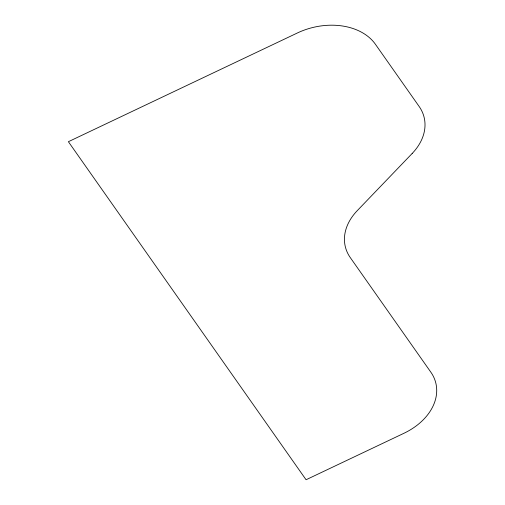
<?xml version="1.0" encoding="UTF-8"?>
<svg xmlns="http://www.w3.org/2000/svg" width="505" height="505" viewBox="0 0 505 505"><rect width="100%" height="100%" fill="white"/><g stroke="black" fill="none" stroke-linecap="round" stroke-linejoin="round"><path stroke-width="0.76" d="M412.175 153.47L357.281 210.629A59.098 42.868 -13.8 0 0 350.293 257.607L430.853 372.191A59.098 42.868 -13.8 0 1 403.88 433.309L306.068 479.75L68.39 141.703L297.489 32.926A59.098 42.868 -13.8 0 1 375.392 44.244L419.156 106.492A59.098 42.868 -13.8 0 1 412.175 153.47"/></g></svg>
